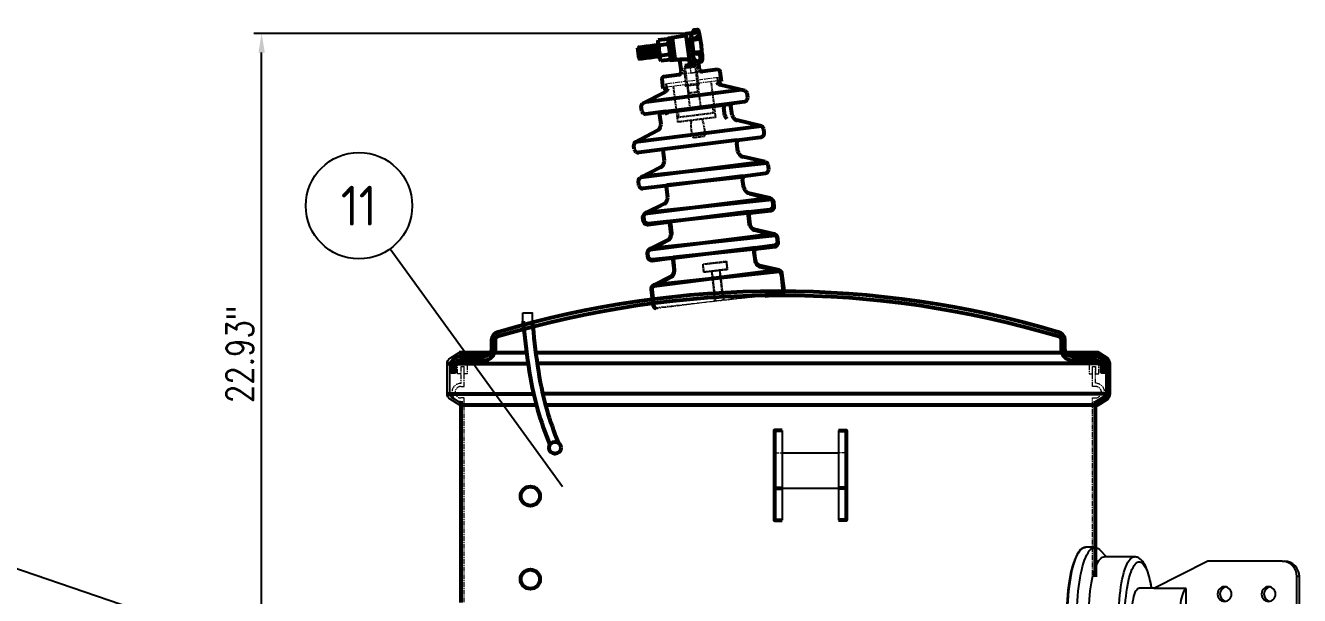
# Model space of a CAD drawing. Header units: millimetres. Extents: x 119255 to 128417, y -8474 to -5389.
# Drawn here: x 120642 to 121637, y -6642 to -6196 of the extents above; entities that cross this region are included whole.
import ezdxf
from ezdxf.enums import TextEntityAlignment as Align

# ---------------------------------------------------------------- set-up
doc = ezdxf.new("R2010")
doc.units = ezdxf.units.MM
doc.header["$LTSCALE"] = 3
doc.linetypes.add('CENTER', pattern=[2, 1.25, -0.25, 0.25, -0.25])
doc.linetypes.add('HIDDEN', pattern=[0.375, 0.25, -0.125])
for name, color, linetype in [('2', 3, 'Continuous'), ('A', 3, 'Continuous'), ('D', 11, 'HIDDEN'), ('S', 254, 'Continuous'), ('几何体', 7, 'Continuous')]:
    doc.layers.add(name, color=color, linetype=linetype)
for name, color, linetype, lineweight in [('图层1', 1, 'CENTER', 13), ('标注、文本', 3, 'Continuous', 25), ('粗实线', 4, 'Continuous', 53)]:
    doc.layers.add(name, color=color, linetype=linetype, lineweight=lineweight)
doc.styles.add('ST_WIN', font='isocp2.shx', dxfattribs={"bigfont": 'hzdxfst.shx'})
doc.styles.add('TH_GBDIM', font='romans.shx', dxfattribs={"width": 0.8, "bigfont": 'gbcbig.shx'})
doc.dimstyles.new('TH_GBDIM1', dxfattribs={"dimscale": 3, "dimtxt": 3.5, "dimasz": 2.5, "dimexe": 2, "dimexo": 0, "dimgap": 1.5, "dimtad": 1, "dimdec": 1, "dimzin": 0, "dimdsep": 46, "dimtxsty": 'TH_GBDIM', "dimcen": 2.5, "dimclrd": 3, "dimclre": 256, "dimclrt": 2, "dimadec": 0, "dimazin": 0, "dimtfac": 0.714286, "dimtdec": 1, "dimtmove": 0, "dimatfit": 3, "dimfxl": 1, "dimtzin": 0, "dimlwd": -1, "dimlwe": -1, "dimarcsym": 0})

# ---------------------------------------------------------------- blocks, each defined once
blk = doc.blocks.new('*D6')
at = {"layer": 'Defpoints', "color": 0, "transparency": 16777216}
for p in [(120826.29, -6201.75), (121158.51, -6201.75), (120869.49, -6703.82)]:
    blk.add_point(p, dxfattribs=at)
at = {"layer": '标注、文本', "transparency": 16777216}
for p, q in [((121158.51, -6201.75), (120820.29, -6201.75)), ((120869.49, -6703.82), (120820.29, -6703.82))]:
    blk.add_line(p, q, dxfattribs=at)
at = {"layer": '标注、文本', "color": 3, "transparency": 16777216}
blk.add_line((120826.29, -6688.82), (120826.29, -6216.75), dxfattribs=at)
for points in [[(120823.79, -6216.75), (120828.79, -6216.75), (120826.29, -6201.75)], [(120823.79, -6688.82), (120828.79, -6688.82), (120826.29, -6703.82)]]:
    blk.add_solid(points, dxfattribs=at)
at = {"layer": '标注、文本', "color": 2, "transparency": 16777216, "insert": (120809.29, -6452.79), "char_height": 21, "width": 172.582, "attachment_point": 5, "rotation": 90, "style": 'TH_GBDIM'}
blk.add_mtext('22.93"', dxfattribs=at)
blk = doc.blocks.new('A$C67204ebe')
at = {"layer": 'D'}
for p, q in [((-30.99, 179.56), (-28.4, 166.43)), ((-38.76, 178.03), (-32.93, 147.35)), ((-41.31, 135.36), (-46.82, 163.25)), ((-35.6, 165), (-36.93, 164.74)), ((-34.32, 158.48), (-35.6, 165)), ((-27.65, 159.8), (-34.32, 158.48)), ((-28.4, 166.43), (-28.94, 166.32)), ((-28.94, 166.32), (-27.65, 159.8)), ((-28.4, 166.43), (-28.15, 166.47)), ((-28.15, 166.47), (-24.7, 148.97)), ((-17.89, 168.96), (-12.39, 141.06)), ((-12.39, 141.06), (-41.31, 135.36)), ((-6.94, 20.78), (-2.36, -2.41)), ((-0.79, 21.99), (3.78, -1.19))]:
    blk.add_line(p, q, dxfattribs=at)
for points in [[(-35.61, 182.6), (-39.08, 179.55), (-38.76, 178.03), (-30.99, 179.56), (-31.29, 181.08), (-30.99, 179.56), (-30.2, 179.72), (-27.61, 166.58), (-26.67, 165.95), (-37.56, 163.8), (-36.93, 164.74), (-39.52, 177.88), (-38.76, 178.03)], [(-22.59, 139.05), (-22.37, 137.92), (-20.82, 133.44), (-20.2, 130.3), (-19.94, 127.7), (-19.93, 125.57), (-28.46, 123.89), (-29.61, 126.87), (-30.41, 129.92), (-30.85, 133.57), (-30.9, 136.24), (-31.12, 137.37)]]:
    blk.add_lwpolyline(points, dxfattribs=at)
blk.add_lwpolyline([(-23.08, 147.76), (-34.11, 145.59), (-41.32, 144.16, 0.282875), (-41.88, 143.65, 0.11185), (-41.9, 143.24), (-41.12, 139.26), (-14.06, 144.6), (-14.84, 148.57, 0.414214), (-15.78, 149.2), (-23.16, 147.77)], format="xyb", dxfattribs=at)
blk.add_lwpolyline([(3.86, 29.38), (5.09, 23.15), (-12.85, 19.61), (-14.08, 25.84)], close=True, dxfattribs=at)
for centre, start, end in [((-34.4, 147.06), 281.16, 11.16), ((-23.23, 149.26), 191.16, 281.16)]:
    blk.add_arc(centre, 1.5, start, end, dxfattribs=at)
at = {"layer": '图层1'}
for p, q in [((-35.61, 182.6), (-33.98, 174.34)), ((-12.53, 172.21), (-53.05, 164.36)), ((-51.82, 162.26), (-12.89, 169.94)), ((-24.96, 176.12), (-43, 172.56)), ((-33.98, 174.34), (-24.96, 176.12)), ((-12.89, 169.94), (-13.31, 172.06)), ((-11.87, 168.87), (-12.53, 172.21)), ((-53.05, 164.36), (-52.36, 160.88)), ((-52.26, 164.52), (-51.82, 162.26)), ((36.37, 5.25), (-48.23, -11.46))]:
    blk.add_line(p, q, dxfattribs=at)
at = {"layer": '粗实线', "ltscale": 2}
for p, q in [((-53.93, 199.56), (-61.14, 198.14)), ((-39.91, 203.86), (-36.14, 185.3)), ((-76.9, 191.06), (-75.29, 182.87)), ((-76.38, 190.71), (-74.14, 183.42)), ((-75.75, 191.61), (-73.23, 182.82)), ((-74.86, 191), (-72.61, 183.76)), ((-74.23, 191.94), (-71.67, 183.13)), ((-73.29, 191.31), (-71.09, 184.06)), ((-72.73, 192.21), (-70.14, 183.43)), ((-71.77, 191.61), (-69.52, 184.37)), ((-71.14, 192.55), (-68.58, 183.74)), ((-70.2, 191.92), (-68, 184.67)), ((-69.61, 192.85), (-66.96, 184.1)), ((-68.68, 192.22), (-66.45, 184.97)), ((-68.05, 193.16), (-65.49, 184.35)), ((-67.11, 192.53), (-64.91, 185.28)), ((-66.49, 193.43), (-63.96, 184.65)), ((-65.59, 192.83), (-63.35, 185.59)), ((-64.96, 193.77), (-62.41, 184.96)), ((-61.83, 185.89), (-64.02, 193.14)), ((-63.44, 194.07), (-60.89, 185.26)), ((-62.5, 193.44), (-60.26, 186.19)), ((-61.84, 194.39), (-59.32, 185.57)), ((-61.14, 198.14), (-61.32, 196.48)), ((-61.32, 196.48), (-60.35, 194.17)), ((-53.15, 195.59), (-60.35, 194.17)), ((-52.1, 192.85), (-49.34, 191)), ((-34.52, 194.1), (-33.22, 187.51)), ((-51.57, 187.6), (-58.78, 186.18)), ((-50.79, 183.63), (-57.99, 182.21)), ((-42.15, 178.56), (-42.47, 180.19)), ((-36.14, 185.3), (-35.73, 184.51)), ((-33.22, 187.51), (-33.53, 189.07)), ((-33.53, 189.07), (-33.53, 189.07)), ((-27.36, 177.68), (-28.08, 181.33)), ((-54.86, 170.22), (-43, 172.56)), ((-41.43, 174.91), (-42.15, 178.56)), ((-13.15, 178.45), (-25.01, 176.11)), ((-13.13, 168.62), (-9.71, 169.3)), ((-9.71, 169.3), (-11.27, 177.19)), ((6.57, 163.9), (-67.58, 149.27)), ((-54.57, 160.45), (-56.12, 168.34)), ((-51.15, 161.12), (-54.57, 160.45)), ((9.26, 163.47), (-10.62, 166.67)), ((11.67, 158.24), (10.9, 161.9)), ((-69.91, 147.85), (-52.73, 158.37)), ((-0.95, 152.14), (-57.13, 141.03)), ((-51.36, 142.9), (-5.91, 151.86)), ((-6.01, 151.84), (9.47, 154.95)), ((0.51, 143.67), (-0.94, 150.67)), ((-70.15, 142.09), (-70.82, 145.78)), ((-51.36, 142.9), (-66.86, 139.89)), ((-54.44, 132.83), (-55.75, 139.85)), ((-5.1, 143.03), (-6.37, 149)), ((24.04, 136.7), (4.36, 139.95)), ((24.04, 136.7), (-73.56, 117.45)), ((26.48, 131.59), (25.93, 134.37)), ((-73.56, 117.45), (-56.58, 127.93)), ((5.63, 124.46), (-52.16, 113.03)), ((5.63, 124.46), (23.91, 128.07)), ((7.02, 115.62), (5.64, 122.07)), ((-73.87, 111.79), (-74.42, 114.58)), ((-51.87, 113.12), (-70.16, 109.51)), ((-49.8, 104.41), (-50.98, 110.9)), ((28.79, 109.01), (11.4, 111.75)), ((28.79, 109.01), (-67.44, 90.03)), ((12.21, 96.78), (29.76, 100.27)), ((31.96, 103.53), (31.19, 107.2)), ((-67.44, 90.03), (-52.38, 99.16)), ((12.21, 96.78), (-47.37, 85.01)), ((13.53, 87.51), (12.14, 94.02)), ((-68.29, 83.75), (-68.96, 87.44)), ((-47.45, 85.01), (-65.01, 81.57)), ((34.68, 80.97), (-62.23, 61.85)), ((-45.15, 75.94), (-46.34, 82.48)), ((18.8, 69.05), (-42.23, 56.98)), ((39.81, 53.18), (-56.42, 34.19)), ((26.11, 41.5), (-37.46, 28.96)), ((45.69, 25.18), (-51.23, 6.06))]:
    blk.add_line(p, q, dxfattribs=at)
for points in [[(-50.98, 200.6), (-53.53, 200.1), (-50.21, 183.29), (-47.67, 183.84)], [(-35.73, 183.19), (-35.61, 182.6), (-31.29, 181.08), (-39.08, 179.55)]]:
    blk.add_lwpolyline(points, dxfattribs=at)
for points in [[(-42.47, 180.19), (-42.92, 182.48, 0.216454), (-43.8, 183.71, 0.14676), (-45.27, 184.06), (-47.08, 183.7, -0.216222), (-47.67, 183.84, -0.128385), (-48.01, 184.28), (-51.13, 200.07, -0.236321), (-50.98, 200.6, -0.137645), (-50.38, 200.99), (-40.48, 203.39, 0.118082), (-40.15, 203.56, 0.239241), (-39.88, 204.22, -0.185592), (-39.72, 204.74, -0.149289), (-39.28, 205.05), (-33.83, 206.13), (-34.12, 207.55, -0.162586), (-34.07, 207.86, -0.235181), (-33.63, 208.2), (-31.33, 208.66, -0.193012), (-30.8, 208.56, -0.216479), (-30.65, 208.33), (-29.5, 205.05), (-28.8, 202.54, -0.305966), (-29.2, 201.34, -0.211517), (-30.09, 201.12), (-33.79, 200.23, 0.124352), (-34.88, 199.66), (-33.31, 191.05, 0.232484), (-32.32, 189.92, 0.137631), (-31.19, 189.64), (-29.76, 189.87, -0.226514), (-28.41, 189.47, -0.129294), (-27.38, 185.8)], [(-50.38, 200.99), (-50.32, 200.7), (-50.34, 200.22), (-47.22, 184.39), (-47.04, 184.01), (-46.18, 183.88, -0.005437), (-42.81, 184.49, -0.020315), (-39, 184.79, -0.072791), (-37.05, 184.71, -0.141507), (-36.21, 184.11, -0.078582), (-35.73, 183.19, -0.389074)], [(-34.52, 194.1), (-35.72, 200.18), (-35.82, 200.69, -0.078909), (-35.85, 201.65, -0.002455), (-35.74, 202.57, -0.104269), (-35.26, 203.94, -0.067748), (-33.77, 205.78, -0.137062), (-32.75, 206.31, -0.250439), (-31.86, 206.06, -0.064304), (-31.28, 205.33, -0.207145), (-30.96, 202.9, -0.182921), (-31.64, 201.97, -0.000416), (-33.21, 201.56, 0.26878), (-34.88, 199.66, 0.499102)], [(-33.87, 190.8), (-33.22, 187.51, 0.188465), (-31.55, 184.9, 0.125485), (-29.48, 184.07, 0.148052), (-27.95, 184.32, 0.261104), (-27.38, 185.8, 0.829827)], [(-32.94, 190.51), (-27.99, 191.49, -0.202073), (-26.98, 191.28, -0.189452), (-26.41, 190.43, -0.036985), (-25.98, 184.14, 0.140434)], [(-28.08, 181.33), (-28.43, 183.38), (-26.28, 183.83, 0.076742), (-26.14, 183.88, 0.221032), (-25.98, 184.14, 59.233366)], [(23.87, 55.74, -0.200811), (21.55, 57.18, -0.016019), (20.03, 59.46), (18.59, 66.49, -0.126731), (18.66, 67.77, 0.095852), (18.8, 69.05), (34.93, 72.23, 0.198563), (36.97, 73.59, 0.178497), (37.47, 75.63), (36.81, 78.94, 0.197282), (35.98, 80.2, 0.032544), (34.68, 80.97), (17.37, 83.79)], [(-42.65, 42.61, 0.200811), (-41.05, 44.83, 0.016019), (-40.51, 47.52), (-41.85, 54.56, 0.126731), (-42.4, 55.73, -0.095852), (-43.02, 56.85), (-59.14, 53.67, -0.198563), (-61.55, 54.15, -0.178497), (-62.78, 55.86), (-63.44, 59.17, -0.197282), (-63.14, 60.65, -0.032544), (-62.23, 61.85), (-47.29, 71.04)], [(36.37, 5.25), (49.57, 7.83, 0.264751), (50.38, 8.52, 0.085218), (50.55, 9.55), (47.95, 22.75, 0.130917), (47.27, 24.14, 0.137977), (45.69, 25.18), (30.37, 27.68, -0.196911), (28.04, 29.12, -0.024375), (26.53, 31.41), (25.15, 37.91, -0.086896), (25.08, 39.65, -0.031016), (25.43, 41.38), (40.77, 44.43, 0.221746), (42.45, 45.66, 0.093612), (43, 47.34), (42.32, 51.03, 0.224627), (41.2, 52.59, 0.05176), (39.81, 53.18), (23.87, 55.74)], [(-48.23, -11.46), (-48.23, -11.46, -0.264751), (-49.24, -11.13, -0.085218), (-49.79, -10.25), (-52.4, 2.95, -0.130917), (-52.3, 4.5, -0.137977), (-51.23, 6.06), (-38.01, 14.19, 0.196911), (-36.4, 16.41, 0.024375), (-35.87, 19.1), (-37.06, 25.64, 0.086896), (-37.66, 27.27, 0.031016), (-38.64, 28.74), (-53.99, 25.73, -0.221746), (-56.01, 26.24, -0.093612), (-57.16, 27.58), (-57.93, 31.25, -0.224627), (-57.48, 33.12, -0.05176), (-56.42, 34.19), (-42.65, 42.61)]]:
    blk.add_lwpolyline(points, format="xyb", dxfattribs=at)
for centre, radius, start, end in [((-57.31, 196.83), 4.34, 343.39929, 38.92071), ((-34.43, 201.61), 1.52, 294.65341, 2.43311), ((-80.87, 185.97), 54.64, 4.67536, 17.64464), ((-56.97, 196.9), 4.35, 163.43129, 218.88871), ((-43.52, 193.34), 16.85, 177.17429, 205.14571), ((-68.38, 188.44), 16.83, 357.15819, 25.16181), ((-31.82, 189.41), 1.26, 14.65534, 93.80155), ((-54.61, 184.94), 4.35, 163.43129, 218.88871), ((-54.95, 184.87), 4.34, 343.3994, 38.92053), ((-54.64, 168.63), 1.51, 143.24069, 191.16), ((-54.36, 168.42), 1.86, 105.78924, 143.24069), ((-43.35, 174.35), 1.82, 281.16, 330.05544), ((-44.05, 174.75), 2.63, 330.05544, 3.41055), ((-24.87, 178.53), 2.63, 198.90945, 232.26456), ((-25.36, 177.9), 1.82, 232.26456, 281.16), ((-12.93, 176.6), 1.86, 59.07931, 96.53076), ((-12.75, 176.9), 1.51, 11.16, 59.07931), ((-54.15, 161.06), 3, 323.501, 1.22705), ((-10.33, 169.7), 3, 201.09295, 238.819), ((-10.06, 170.15), 3.52, 238.819, 260.83793), ((12.16, 166.3), 4.06, 224.35382, 242.44853), ((9.74, 161.66), 1.18, 11.92549, 62.44853), ((-54.57, 161.37), 3.52, 301.48207, 323.501), ((-2.3, 149.87), 4.16, 154.93182, 192.04407), ((-6.61, 151.88), 0.599, 334.93182, 356.47929), ((2.36, 151.44), 3.38, 168.10436, 184.7855), ((3.08, 151.5), 4.11, 184.7855, 191.76167), ((8.97, 157.44), 2.54, 281.34168, 330.43717), ((7.85, 158.07), 3.83, 330.43717, 2.42947), ((-69.66, 145.99), 1.18, 139.87147, 190.39451), ((-73.67, 149.37), 4.06, 319.87147, 337.96618), ((-66.55, 143.4), 3.83, 199.89053, 231.88283), ((-67.34, 142.38), 2.54, 231.88283, 280.97832), ((-59.1, 139.32), 3.38, 17.5345, 34.21564), ((-59.79, 139.1), 4.11, 10.55833, 17.5345), ((-50.82, 143.16), 0.599, 205.84071, 227.38818), ((-54.04, 139.66), 4.16, 10.27593, 47.38818), ((7.31, 148.91), 13.73, 205.36936, 217.4953), ((18.91, 154.01), 21.1, 209.33822, 216.79252), ((4.95, 143.57), 3.67, 216.79252, 260.6372), ((-58.51, 131.05), 3.67, 301.6828, 345.52748), ((-75.38, 135.41), 21.1, 345.52748, 352.98178), ((22.29, 133.2), 3.92, 40.98291, 63.38636), ((22.97, 133.79), 3.02, 11.16, 40.98291), ((23.29, 131.21), 3.21, 325.41084, 6.68919), ((10.75, 123.34), 5.24, 167.6316, 180.80245), ((11.66, 123.35), 6.15, 180.80245, 192.0282), ((23.29, 131.21), 3.21, 281.16, 325.41084), ((-71.46, 115.16), 3.02, 161.33709, 191.16), ((-70.6, 114.87), 3.92, 138.93364, 161.33709), ((-70.78, 112.66), 3.21, 195.63081, 236.90916), ((-70.78, 112.66), 3.21, 236.90916, 281.16), ((-56.18, 110.13), 5.24, 21.51755, 34.6884), ((-57.03, 109.8), 6.15, 10.2918, 21.51755), ((15.3, 119.37), 9.1, 204.36994, 221.71685), ((12.15, 116.56), 4.88, 221.71685, 261.07914), ((-54.91, 103.33), 4.88, 301.24086, 340.60315), ((-58.89, 104.73), 9.1, 340.60315, 357.95006), ((31.23, 113.62), 5.21, 242.13656, 254.88595), ((29.25, 102.79), 2.58, 281.24066, 329.31778), ((29.39, 106.82), 1.84, 11.92084, 74.88595), ((28.39, 103.31), 3.59, 329.31778, 3.52725), ((-71.44, 93.37), 5.21, 307.43405, 320.18344), ((20.37, 95.02), 8.34, 167.83627, 177.61383), ((17.44, 95.14), 5.41, 177.61383, 192.02578), ((-67.16, 87.77), 1.84, 127.43405, 190.39916), ((-64.89, 84.91), 3.59, 198.79275, 233.00222), ((-65.5, 84.1), 2.58, 233.00222, 281.07934), ((-54.33, 80.29), 8.34, 24.70617, 34.48373), ((-51.66, 81.51), 5.41, 10.29422, 24.70617), ((113.9, 153.71), 120.23, 213.40703, 214.70948), ((17.93, 87.24), 3.49, 214.70948, 260.73725), ((-49.12, 74.01), 3.49, 301.58275, 347.61052), ((-163.14, 99.06), 120.23, 347.61052, 348.91297)]:
    blk.add_arc(centre, radius, start, end, dxfattribs=at)
for points in [[(-60.35, 194.17), (-61, 193.98), (-61.87, 194.38), (-62.5, 193.44), (-63.44, 194.07), (-64.02, 193.14), (-64.96, 193.77), (-65.59, 192.83), (-66.55, 193.43), (-67.11, 192.53), (-68.05, 193.16), (-68.68, 192.22), (-69.62, 192.85), (-70.2, 191.92), (-71.14, 192.55), (-71.77, 191.61), (-72.73, 192.21), (-73.29, 191.31), (-74.23, 191.94), (-74.86, 191), (-75.81, 191.6), (-76.38, 190.71), (-76.9, 191.06)], [(-58.8, 186.09), (-59.32, 185.57), (-60.26, 186.19), (-60.89, 185.26), (-61.83, 185.89), (-62.41, 184.96), (-63.35, 185.59), (-63.98, 184.65), (-64.91, 185.28), (-65.49, 184.35), (-66.43, 184.98), (-67.06, 184.04), (-68, 184.67), (-68.58, 183.74), (-69.52, 184.37), (-70.15, 183.43), (-71.11, 184.03), (-71.67, 183.13), (-72.61, 183.76), (-73.24, 182.82), (-74.2, 183.42), (-74.79, 182.54), (-75.29, 182.87)], [(-35.73, 184.51), (-34.2, 183.95), (-31.81, 183.71), (-30.19, 183.77), (-28.61, 184.03)]]:
    blk.add_spline(points, degree=3, dxfattribs=at)
blk = doc.blocks.new('A$Cce4753cb')
at = {"layer": '几何体'}
for p, q in [((21.97, 60.25), (14.64, 60.25)), ((14.64, 60.25), (14.69, 60.25)), ((30.88, 52.74), (25.75, 58.26)), ((52.74, 52.74), (29.23, 52.74)), ((110.16, 49.38), (68.07, 28.03)), ((168.11, 49.38), (110.16, 49.38)), ((168.11, 49.38), (170.08, 49.38)), ((181.67, 37.38), (179.7, 37.38)), ((179.7, -25.67), (179.7, 37.38)), ((181.67, -25.67), (181.67, 37.38)), ((68.71, 28.35), (56.51, 28.35)), ((93.13, 28.03), (68.07, 28.03)), ((93.13, -16.31), (93.13, 28.03)), ((56.51, -16.64), (68.71, -16.64)), ((68.07, -16.31), (110.16, -37.67)), ((68.07, -16.31), (93.13, -16.31)), ((179.7, -25.67), (181.67, -25.67)), ((110.16, -37.67), (168.11, -37.67)), ((170.08, -37.67), (168.11, -37.67)), ((14.64, -48.54), (21.97, -48.54)), ((25.75, -46.55), (30.88, -41.03)), ((29.23, -41.03), (52.74, -41.03)), ((22.09, -171.75), (22.09, -146.15)), ((22.09, -146.15), (62.09, -146.15)), ((62.09, -146.15), (62.09, -171.75)), ((62.09, -171.75), (22.09, -171.75))]:
    blk.add_line(p, q, dxfattribs=at)
at = {"layer": '几何体', "flags": 128}
for points in [[(14.64, -48.54), (13.63, -48.4), (12.62, -47.97), (11.62, -47.27), (10.63, -46.28), (9.67, -45.03), (8.73, -43.51), (7.83, -41.73), (6.95, -39.71), (6.12, -37.45), (5.34, -34.96), (4.6, -32.26), (3.91, -29.36), (3.28, -26.27), (2.71, -23.02), (2.2, -19.62), (1.76, -16.09), (1.38, -12.44), (1.08, -8.7), (0.84, -4.88), (0.68, -1), (0.59, 2.91), (0.57, 6.84), (0.62, 10.76), (0.75, 14.66), (0.95, 18.51), (1.22, 22.29), (1.56, 25.99), (1.97, 29.58), (2.45, 33.05), (2.99, 36.38), (3.59, 39.55), (4.25, 42.54), (4.96, 45.35), (5.72, 47.94), (6.53, 50.32), (7.38, 52.46), (8.27, 54.37), (9.2, 56.02), (10.15, 57.4), (11.12, 58.52), (12.11, 59.37), (13.12, 59.93), (14.13, 60.22), (14.64, 60.25)], [(21.97, -48.54), (20.96, -48.4), (19.95, -47.97), (18.95, -47.27), (17.96, -46.28), (17, -45.03), (16.06, -43.51), (15.16, -41.73), (14.28, -39.71), (13.45, -37.45), (12.67, -34.96), (11.93, -32.26), (11.24, -29.36), (10.61, -26.27), (10.04, -23.02), (9.54, -19.62), (9.09, -16.09), (8.72, -12.44), (8.41, -8.7), (8.17, -4.88), (8.01, -1), (7.92, 2.91), (7.9, 6.84), (7.95, 10.76), (8.08, 14.66), (8.28, 18.51), (8.55, 22.29), (8.89, 25.99), (9.31, 29.58), (9.78, 33.05), (10.32, 36.38), (10.92, 39.55), (11.58, 42.54), (12.29, 45.35), (13.05, 47.94), (13.86, 50.32), (14.72, 52.46), (15.6, 54.37), (16.53, 56.02), (17.48, 57.4), (18.45, 58.52), (19.45, 59.37), (20.45, 59.93), (21.47, 60.22), (22.48, 60.22), (23.5, 59.93), (24.5, 59.37), (25.49, 58.52), (25.75, 58.26)], [(29.23, -41.03), (28.29, -40.89), (27.35, -40.47), (26.43, -39.76), (25.52, -38.79), (24.64, -37.55), (23.78, -36.04), (22.96, -34.28), (22.17, -32.29), (21.43, -30.06), (20.73, -27.62), (20.08, -24.97), (19.49, -22.14), (18.96, -19.14), (18.49, -15.99), (18.08, -12.71), (17.75, -9.32), (17.48, -5.84), (17.28, -2.28), (17.15, 1.32), (17.09, 4.95), (17.11, 8.58), (17.2, 12.2), (17.37, 15.78), (17.6, 19.3), (17.91, 22.74), (18.28, 26.08), (18.72, 29.3), (19.22, 32.38), (19.78, 35.29), (20.4, 38.03), (21.07, 40.58), (21.79, 42.91), (22.56, 45.03), (23.36, 46.91), (24.21, 48.54), (25.08, 49.91), (25.97, 51.02), (26.89, 51.86), (27.82, 52.42), (28.76, 52.71), (29.23, 52.74)], [(52.74, -41.03), (51.8, -40.89), (50.86, -40.47), (49.94, -39.76), (49.03, -38.79), (48.15, -37.55), (47.29, -36.04), (46.47, -34.28), (45.68, -32.29), (44.94, -30.06), (44.24, -27.62), (43.59, -24.97), (43, -22.14), (42.47, -19.14), (42, -15.99), (41.59, -12.71), (41.25, -9.32), (40.98, -5.84), (40.79, -2.28), (40.66, 1.32), (40.6, 4.95), (40.62, 8.58), (40.71, 12.2), (40.88, 15.78), (41.11, 19.3), (41.42, 22.74), (41.79, 26.08), (42.23, 29.3), (42.73, 32.38), (43.29, 35.29), (43.91, 38.03), (44.58, 40.58), (45.3, 42.91), (46.07, 45.03), (46.87, 46.91), (47.71, 48.54), (48.59, 49.91), (49.48, 51.02), (50.4, 51.86), (51.33, 52.42), (52.27, 52.71), (52.73, 52.74)], [(4.62, -34.35), (4.53, -34.02), (3.8, -31.31), (3.12, -28.4), (2.5, -25.3), (1.95, -22.04), (1.45, -18.63), (1.02, -15.09), (0.66, -11.43), (0.37, -7.69), (0.15, -3.87), (0, 0), (-0.07, 3.9), (-0.07, 7.81), (0, 11.71), (0.15, 15.58), (0.37, 19.4), (0.66, 23.15), (1.02, 26.8), (1.45, 30.34), (1.95, 33.75), (2.5, 37.01), (3.12, 40.11), (3.8, 43.02), (4.53, 45.74), (5.04, 47.44)], [(56.51, -37.13), (55.6, -36.98), (54.7, -36.55), (53.81, -35.84), (52.94, -34.86), (52.09, -33.6), (51.27, -32.08), (50.49, -30.3), (49.75, -28.29), (49.05, -26.05), (48.4, -23.59), (47.81, -20.94), (47.27, -18.11), (46.8, -15.13), (46.39, -12), (46.04, -8.75), (45.77, -5.41), (45.57, -1.99), (45.44, 1.48), (45.38, 4.98), (45.4, 8.49), (45.49, 11.97), (45.66, 15.42), (45.9, 18.8), (46.21, 22.1), (46.58, 25.29), (47.03, 28.35), (47.53, 31.26), (48.1, 34), (48.72, 36.56), (49.39, 38.91), (50.11, 41.04), (50.88, 42.93), (51.68, 44.58), (52.51, 45.97), (53.37, 47.1), (54.25, 47.95), (55.15, 48.52), (56.05, 48.8), (56.96, 48.8), (57.86, 48.52), (58.76, 47.95), (59.64, 47.1), (60.5, 45.97), (61.33, 44.58), (62.13, 42.93), (62.9, 41.04), (63.62, 38.91), (64.29, 36.56), (64.91, 34), (65.48, 31.26), (65.98, 28.35), (65.99, 28.35)], [(56.51, -16.64), (55.85, -16.5), (55.21, -16.07), (54.58, -15.37), (53.98, -14.41), (53.41, -13.19), (52.88, -11.73), (52.39, -10.05), (51.95, -8.17), (51.58, -6.11), (51.26, -3.9), (51.01, -1.57), (50.83, 0.85), (50.72, 3.34), (50.68, 5.86), (50.72, 8.38), (50.83, 10.86), (51.01, 13.29), (51.26, 15.62), (51.58, 17.82), (51.95, 19.88), (52.39, 21.76), (52.88, 23.44), (53.41, 24.9), (53.98, 26.12), (54.58, 27.09), (55.21, 27.79), (55.85, 28.21), (56.51, 28.35)], [(93.13, -16.31), (92.5, -15.75), (91.88, -14.91), (91.29, -13.82), (90.74, -12.48), (90.23, -10.9), (89.77, -9.12), (89.37, -7.15), (89.02, -5.01), (88.74, -2.74), (88.52, -0.36), (88.38, 2.09), (88.3, 4.6), (88.3, 7.12), (88.38, 9.62), (88.52, 12.08), (88.74, 14.46), (89.02, 16.73), (89.37, 18.86), (89.77, 20.83), (90.23, 22.62), (90.74, 24.19), (91.29, 25.53), (91.88, 26.63), (92.5, 27.46), (93.13, 28.03)], [(128.74, 23.66), (128.6, 24.93), (128.2, 26.14), (127.54, 27.22), (126.66, 28.13), (125.61, 28.81), (124.45, 29.23), (123.22, 29.38), (121.99, 29.23), (120.82, 28.81), (119.77, 28.13), (118.9, 27.22), (118.24, 26.14), (117.83, 24.93), (117.69, 23.66), (117.83, 22.38), (118.24, 21.17), (118.9, 20.09), (119.77, 19.18), (120.82, 18.5), (121.99, 18.08), (123.22, 17.94), (124.45, 18.08), (125.61, 18.5), (126.66, 19.18), (127.54, 20.09), (128.2, 21.17), (128.6, 22.38), (128.74, 23.66)], [(163.13, 23.66), (162.99, 24.93), (162.58, 26.14), (161.92, 27.22), (161.05, 28.13), (160, 28.81), (158.83, 29.23), (157.6, 29.38), (156.37, 29.23), (155.21, 28.81), (154.16, 28.13), (153.28, 27.22), (152.63, 26.14), (152.22, 24.93), (152.08, 23.66), (152.22, 22.38), (152.63, 21.17), (153.28, 20.09), (154.16, 19.18), (155.21, 18.5), (156.37, 18.08), (157.6, 17.94), (158.83, 18.08), (160, 18.5), (161.05, 19.18), (161.92, 20.09), (162.58, 21.17), (162.99, 22.38), (163.13, 23.66)], [(128.74, -11.94), (128.6, -10.67), (128.2, -9.46), (127.54, -8.38), (126.66, -7.47), (125.61, -6.79), (124.45, -6.37), (123.22, -6.22), (121.99, -6.37), (120.82, -6.79), (119.77, -7.47), (118.9, -8.38), (118.24, -9.46), (117.83, -10.67), (117.69, -11.94), (117.83, -13.22), (118.24, -14.43), (118.9, -15.51), (119.77, -16.42), (120.82, -17.1), (121.99, -17.52), (123.22, -17.66), (124.45, -17.52), (125.61, -17.1), (126.66, -16.42), (127.54, -15.51), (128.2, -14.43), (128.6, -13.22), (128.74, -11.94)], [(163.13, -11.94), (162.99, -10.67), (162.58, -9.46), (161.92, -8.38), (161.05, -7.47), (160, -6.79), (158.83, -6.37), (157.6, -6.22), (156.37, -6.37), (155.21, -6.79), (154.16, -7.47), (153.28, -8.38), (152.63, -9.46), (152.22, -10.67), (152.08, -11.94), (152.22, -13.22), (152.63, -14.43), (153.28, -15.51), (154.16, -16.42), (155.21, -17.1), (156.37, -17.52), (157.6, -17.66), (158.83, -17.52), (160, -17.1), (161.05, -16.42), (161.92, -15.51), (162.58, -14.43), (162.99, -13.22), (163.13, -11.94)], [(65.99, -16.64), (65.74, -18.11), (65.2, -20.94), (64.61, -23.59), (63.96, -26.05), (63.26, -28.29), (62.52, -30.3), (61.74, -32.08), (60.92, -33.6), (60.07, -34.86), (59.2, -35.84), (58.31, -36.55), (57.41, -36.98), (56.51, -37.13)]]:
    blk.add_lwpolyline(points, dxfattribs=at)
at = {"layer": '几何体'}
blk.add_circle((46.89, -158.95), 5.6, dxfattribs=at)
for centre, radius, start, end in [((167.91, 37.58), 11.8, 359.02424, 88.98981), ((169.87, 37.58), 11.8, 359.02424, 88.98981), ((125.37, 23.66), 5.75, 101.71697, 258.28303), ((159.76, 23.66), 5.75, 101.71698, 258.28302), ((125.37, -11.94), 5.75, 101.71698, 258.28302), ((159.76, -11.94), 5.75, 101.71697, 258.28303), ((156.26, -17.85), 3.11, 58.41979, 115.45645), ((154.87, -21.83), 7.29, 42.01688, 65.44873), ((167.91, -25.87), 11.8, 271.01019, 0.97576), ((169.87, -25.87), 11.8, 271.01019, 0.97576), ((21.56, -43.18), 5.38, 274.44601, 321.15743), ((46.63, -164.47), 3.9, 16.73084, 157.90927)]:
    blk.add_arc(centre, radius, start, end, dxfattribs=at)
for points, knots in [([(14.7, 60.22), (14.46, 60.23), (13.86, 60.23), (12.92, 59.95), (11.9, 59.44), (10.9, 58.67), (9.91, 57.65), (8.95, 56.37), (8.02, 54.86), (7.13, 53.11), (6.28, 51.14), (5.61, 49.37), (5.24, 48.18), (5.11, 47.78)], [0, 0, 0, 0, 0.062383, 0.153286, 0.245495, 0.341205, 0.44059, 0.542253, 0.644669, 0.746886, 0.848723, 0.950195, 1, 1, 1, 1]), ([(66.16, 28.35), (66.15, 28.43), (66, 29.52), (65.65, 31.49), (65.1, 34.25), (64.49, 36.85), (63.82, 39.31), (63.09, 41.6), (62.29, 43.74), (61.41, 45.7), (60.43, 47.49), (59.39, 49.02), (58.29, 50.27), (57.18, 51.23), (56.04, 51.95), (54.84, 52.44), (53.73, 52.72), (53.02, 52.71), (52.73, 52.71)], [0, 0, 0, 0, 0.005862, 0.077937, 0.150295, 0.223027, 0.296252, 0.370137, 0.444906, 0.520857, 0.598321, 0.6774, 0.745974, 0.807589, 0.863477, 0.915557, 0.965524, 1, 1, 1, 1]), ([(52.74, -41.03), (53.09, -41.01), (53.87, -40.98), (55.06, -40.66), (56.24, -40.13), (57.35, -39.39), (58.41, -38.43), (59.44, -37.23), (60.44, -35.75), (61.4, -34), (62.3, -32), (63.12, -29.82), (63.86, -27.47), (64.54, -24.97), (65.15, -22.32), (65.7, -19.56), (66.01, -17.6), (66.16, -16.64)], [0, 0, 0, 0, 0.04188, 0.093619, 0.146131, 0.201347, 0.261232, 0.327502, 0.400493, 0.477853, 0.555733, 0.632331, 0.707621, 0.781872, 0.855347, 0.928247, 1, 1, 1, 1]), ([(4.67, -34.66), (4.71, -34.79), (4.98, -35.76), (5.53, -37.4), (6.33, -39.56), (7.18, -41.49), (8.07, -43.22), (9, -44.73), (9.97, -46.01), (10.99, -47.04), (12.06, -47.83), (13.16, -48.34), (14.03, -48.52), (14.52, -48.53), (14.64, -48.54)], [0, 0, 0, 0, 0.014138, 0.109786, 0.205628, 0.301721, 0.39813, 0.494922, 0.592116, 0.68953, 0.786183, 0.880388, 0.970678, 1, 1, 1, 1]), ([(139.01, -37.67), (137.9, -39.31), (135.52, -42.82), (131.95, -48.16), (128.46, -53.41), (125.35, -58.13), (122.57, -62.36), (120.07, -66.2), (117.78, -69.71), (115.68, -72.92), (113.78, -75.83), (111.97, -78.62), (110.09, -81.51), (107.98, -84.75), (105.59, -88.41), (102.93, -92.49), (99.63, -97.54), (95.92, -103.17), (92.06, -108.98), (88.61, -114.13), (85.31, -118.98), (82.04, -123.73), (78.68, -128.53), (75.31, -133.22), (72.44, -137.1), (70.13, -140.14), (68.38, -142.39), (66.68, -144.53), (64.89, -146.71), (63.34, -148.55), (62.4, -149.61), (62.09, -149.96)], [0, 0, 0, 0, 0.039131, 0.083797, 0.124013, 0.159908, 0.191608, 0.220499, 0.247191, 0.271694, 0.294011, 0.314205, 0.335869, 0.361088, 0.389877, 0.422257, 0.458228, 0.512047, 0.561495, 0.606517, 0.647492, 0.693412, 0.740527, 0.789102, 0.839208, 0.868849, 0.895472, 0.921354, 0.950705, 0.983521, 1, 1, 1, 1]), ([(62.09, -161.5), (62.6, -161.01), (63.7, -159.97), (65.51, -158.11), (67.38, -156.07), (69.27, -153.92), (71.03, -151.84), (72.69, -149.82), (74.15, -147.99), (75.38, -146.42), (76.43, -145.06), (77.43, -143.75), (78.61, -142.19), (80.13, -140.15), (82.02, -137.58), (84.18, -134.58), (86.49, -131.33), (88.79, -128.03), (91.01, -124.81), (93.62, -120.99), (96.63, -116.54), (100.12, -111.31), (103.68, -105.93), (106.88, -101.06), (109.71, -96.75), (112.1, -93.08), (114.43, -89.5), (116.54, -86.27), (118.36, -83.47), (120.1, -80.79), (122.31, -77.4), (125.09, -73.13), (128.35, -68.14), (131.65, -63.12), (134.83, -58.3), (137.5, -54.26), (139.68, -51), (141.48, -48.3), (143.53, -45.26), (145.79, -41.92), (147.58, -39.29), (148.53, -37.91), (148.7, -37.67)], [0, 0, 0, 0, 0.024066, 0.05176, 0.082696, 0.108032, 0.1342, 0.157458, 0.177445, 0.194156, 0.20759, 0.219431, 0.234017, 0.254319, 0.278494, 0.306536, 0.335894, 0.36383, 0.39034, 0.415423, 0.455877, 0.49455, 0.53396, 0.574555, 0.599238, 0.625109, 0.650983, 0.673106, 0.691217, 0.707871, 0.727297, 0.759244, 0.793416, 0.82675, 0.859185, 0.889795, 0.907888, 0.925186, 0.94485, 0.970247, 0.99478, 1, 1, 1, 1]), ([(52.6, -158.99), (52.55, -159.03), (52.21, -159.27), (51.57, -159.67), (50.74, -160.15), (49.99, -160.52), (49.32, -160.8), (48.7, -160.97), (48.3, -160.88), (48.09, -160.83)], [0, 0, 0, 0, 0.017269, 0.124186, 0.249992, 0.400397, 0.575334, 0.774966, 1, 1, 1, 1])]:
    blk.add_open_spline(points, degree=3, knots=knots, dxfattribs=at)

msp = doc.modelspace()

# ---------------------------------------------------------------- linework, layer by layer
at = {"layer": '2', "linetype": 'Continuous'}
msp.add_lwpolyline([(120981.66, -6453.16), (120974.57, -6457.59, 0.258618), (120973.16, -6460.14), (120973.16, -6483.69, 0.258618), (120974.57, -6486.23), (120981.66, -6490.66), (120980.6, -6492.36), (120973.51, -6487.93, -0.258618), (120971.16, -6483.69), (120971.16, -6460.14, -0.258618), (120973.51, -6455.9), (120980.6, -6451.47)], format="xyb", close=True, dxfattribs=at)
at = {"layer": 'A'}
msp.add_circle((120902.38, -6336.55), 41.58, dxfattribs=at)
at = {"layer": 'D'}
for p, q in [((121177.86, -6387.94), (121180.4, -6411.44)), ((121184.09, -6387.27), (121186.63, -6410.77))]:
    msp.add_line(p, q, dxfattribs=at)
msp.add_lwpolyline([(121189.37, -6380.32), (121190.05, -6386.63), (121171.87, -6388.59), (121171.19, -6382.28)], close=True, dxfattribs=at)
at = {"layer": '图层1'}
for p, q in [((121219.65, -6407.19), (121133.92, -6416.47)), ((120981.95, -6462.57), (120981.95, -6475.57)), ((121477.94, -6475.48), (121477.94, -6462.48)), ((121227.05, -6529.98), (121233.05, -6529.98)), ((121283.05, -6529.98), (121277.05, -6529.98))]:
    msp.add_line(p, q, dxfattribs=at)
for points in [[(120981.95, -6462.57), (120981.95, -6468.07), (120979.45, -6468.07), (120979.45, -6461.32, -1), (120986.95, -6461.32), (120986.95, -6468.07), (120984.45, -6468.07), (120984.45, -6462.57)], [(121477.94, -6462.48), (121477.94, -6467.98), (121480.44, -6467.98), (121480.44, -6461.23, 1), (121472.94, -6461.23), (121472.94, -6467.98), (121475.44, -6467.98), (121475.44, -6462.48)]]:
    msp.add_lwpolyline(points, format="xyb", close=True, dxfattribs=at)
for points in [[(120984.44, -6646.82), (120984.44, -6486.98), (120981.94, -6486.98, -1), (120981.94, -6477.98), (120984.44, -6477.98), (120984.44, -6462.48)], [(121475.44, -6625.53), (121475.44, -6486.98), (121477.94, -6486.98, 1), (121477.94, -6477.98), (121475.44, -6477.98), (121475.44, -6462.48)]]:
    msp.add_lwpolyline(points, format="xyb", dxfattribs=at)
for centre, start, end in [((120981.95, -6482.57), 90, 270), ((121477.94, -6482.48), 270, 90)]:
    msp.add_arc(centre, 7, start, end, dxfattribs=at)
at = {"layer": '标注、文本'}
for p, q in [((120926.83, -6370.18), (121061.51, -6556.28)), ((121233.05, -6512.48), (121233.05, -6582.48)), ((121277.05, -6512.48), (121277.05, -6582.48)), ((121233.05, -6529.98), (121277.05, -6529.98)), ((121233.05, -6557.48), (121277.05, -6557.48)), ((120630.22, -6618.71), (120916.75, -6716.85))]:
    msp.add_line(p, q, dxfattribs=at)
msp.add_lwpolyline([(121030.44, -6420.34), (121037.59, -6420.34), (121037.59, -6429.06), (121030.44, -6429.06)], close=True, dxfattribs=at)
at = {"layer": '粗实线', "ltscale": 2}
for p, q in [((121221.15, -6303.16), (121123.63, -6313.68)), ((121203.56, -6313.9), (121143.18, -6320.43)), ((121224.57, -6331.61), (121126.36, -6342.21)), ((121207.71, -6342.1), (121145.87, -6348.8)), ((121227.26, -6359.74), (121129.74, -6370.27)), ((121212.59, -6370.19), (121148.17, -6377.14)), ((121230.68, -6388.15), (121132.46, -6398.75)), ((121034.49, -6460.14), (120971.16, -6460.14)), ((120980.6, -6451.47), (121033.32, -6451.47)), ((121040.46, -6451.38), (121479.3, -6451.38)), ((121488.74, -6460.05), (121041.62, -6460.05)), ((120971.16, -6483.69), (121038.73, -6483.69)), ((120981.95, -6489.57), (120981.95, -6646.91)), ((121045.86, -6483.6), (121488.74, -6483.6)), ((121477.94, -6626.99), (121477.94, -6489.48)), ((120980.59, -6492.27), (121040.84, -6492.27)), ((121047.98, -6492.27), (121479.3, -6492.27)), ((121227.05, -6557.48), (121233.05, -6557.48)), ((121283.05, -6557.48), (121277.05, -6557.48))]:
    msp.add_line(p, q, dxfattribs=at)
for points in [[(121211.6, -6355.8, -0.200811), (121209.41, -6354.16, -0.016019), (121208.1, -6351.76), (121207.28, -6344.64, -0.126731), (121207.46, -6343.36, 0.095852), (121207.71, -6342.1), (121224.06, -6340.34, 0.198563), (121226.21, -6339.17, 0.178497), (121226.88, -6337.17), (121226.52, -6333.82, 0.197282), (121225.8, -6332.49, 0.032544), (121224.57, -6331.61), (121207.57, -6327.29)], [(121144.19, -6363.08, 0.200811), (121145.98, -6361.01, 0.016019), (121146.75, -6358.38), (121146.03, -6351.25, 0.126731), (121145.59, -6350.04, -0.095852), (121145.07, -6348.86), (121128.72, -6350.63, -0.198563), (121126.37, -6349.94, -0.178497), (121125.29, -6348.13), (121124.93, -6344.78, -0.197282), (121125.35, -6343.33, -0.032544), (121126.36, -6342.21), (121142.05, -6334.36)], [(121219.65, -6407.19), (121233.03, -6405.77, 0.264751), (121233.89, -6405.15, 0.085218), (121234.16, -6404.14), (121232.72, -6390.77, 0.130917), (121232.16, -6389.32, 0.137977), (121230.68, -6388.15), (121215.64, -6384.32, -0.196911), (121213.44, -6382.69, -0.024375), (121212.13, -6380.27), (121211.32, -6373.68, -0.086896), (121211.41, -6371.93, -0.031016), (121211.91, -6370.25), (121227.45, -6368.54, 0.221746), (121229.24, -6367.46, 0.093612), (121229.93, -6365.84), (121229.57, -6362.11, 0.224627), (121228.59, -6360.45, 0.05176), (121227.26, -6359.74), (121211.61, -6355.8)], [(121133.92, -6416.47), (121133.92, -6416.47, -0.264751), (121132.94, -6416.05, -0.085218), (121132.47, -6415.12), (121131.02, -6401.74, -0.130917), (121131.26, -6400.21, -0.137977), (121132.46, -6398.75), (121146.33, -6391.8, 0.196911), (121148.14, -6389.73, 0.024375), (121148.89, -6387.1), (121148.28, -6380.48, 0.086896), (121147.82, -6378.8, 0.031016), (121146.98, -6377.25), (121131.42, -6378.91, -0.221746), (121129.45, -6378.23, -0.093612), (121128.43, -6376.79), (121127.98, -6373.07, -0.224627), (121128.59, -6371.25, -0.05176), (121129.74, -6370.27), (121144.19, -6363.08)], [(121011.16, -6435.53, 0.376656), (121005.94, -6441.48), (121005.94, -6448.48, -0.414214), (120999.94, -6454.48), (120981.44, -6454.48, 0.414214), (120974.44, -6461.48), (120974.44, -6466.48), (120977.44, -6466.48), (120977.44, -6461.48, -0.414214), (120981.44, -6457.48), (120999.94, -6457.48, 0.414214), (121008.94, -6448.48), (121008.94, -6441.48, -0.384704), (121011.64, -6438.49, -0.146644), (121448.24, -6438.49, -0.384704), (121450.94, -6441.48), (121450.94, -6448.48, 0.414214), (121459.94, -6457.48), (121478.44, -6457.48, -0.414214), (121482.44, -6461.48), (121482.44, -6466.48), (121485.44, -6466.48), (121485.44, -6461.48, 0.414214), (121478.44, -6454.48), (121459.94, -6454.48, -0.414214), (121453.94, -6448.48), (121453.94, -6441.48, 0.376656), (121448.72, -6435.53)]]:
    msp.add_lwpolyline(points, format="xyb", dxfattribs=at)
msp.add_lwpolyline([(121478.24, -6453.07), (121485.33, -6457.5, -0.258618), (121486.74, -6460.05), (121486.74, -6483.6, -0.258618), (121485.33, -6486.14), (121478.24, -6490.57), (121479.3, -6492.27), (121486.39, -6487.84, 0.258618), (121488.74, -6483.6), (121488.74, -6460.05, 0.258618), (121486.39, -6455.81), (121479.3, -6451.38)], format="xyb", close=True, dxfattribs=at)
for points in [[(121233.05, -6512.48), (121227.05, -6512.48), (121227.05, -6582.48), (121233.05, -6582.48)], [(121277.05, -6512.48), (121283.05, -6512.48), (121283.05, -6582.48), (121277.05, -6582.48)]]:
    msp.add_lwpolyline(points, dxfattribs=at)
for centre, radius in [((121055.53, -6525.96), 4.67), ((121036.29, -6563.78), 7.5), ((121036.29, -6628.78), 7.5)]:
    msp.add_circle(centre, radius, dxfattribs=at)
msp.add_arc((121229.94, -7166.2), 762.72, 73.3312, 106.6688, dxfattribs=at)
for points, knots in [([(121030.58, -6426.82), (121033.02, -6450.26), (121036.48, -6483.45), (121047.94, -6514.58), (121051.45, -6523.69)], [0, 0, 0, 0, 70.206805, 99.41478, 99.41478, 99.41478, 99.41478]), ([(121037.72, -6426.82), (121040.17, -6450.26), (121043.56, -6482.82), (121054.66, -6513.41), (121057.92, -6521.94)], [0, 0, 0, 0, 70.206805, 97.54498, 97.54498, 97.54498, 97.54498])]:
    msp.add_open_spline(points, degree=3, knots=knots, dxfattribs=at)
msp.add_open_spline([(121054.04, -6530.38), (121054.06, -6530.43), (121054.08, -6530.48), (121054.1, -6530.53)], degree=3, dxfattribs=at)

# ---------------------------------------------------------------- block references
at = {"layer": '标注、文本', "rotation": 356.0153245562407}
msp.add_blockref('A$C67204ebe', (121183.44, -6409.04), dxfattribs=at)
at = {"layer": '标注、文本'}
msp.add_blockref('A$Cce4753cb', (121455.49, -6664.07), dxfattribs=at)

# ---------------------------------------------------------------- texts
at = {"layer": 'S', "color": 7, "style": 'ST_WIN'}
msp.add_text('11', height=31.185, dxfattribs=at).set_placement((120902.21, -6336.55), align=Align.MIDDLE)

# ---------------------------------------------------------------- dimensions: what is measured, and where the dimension line sits
at = {"layer": '标注、文本'}
dim = msp.add_linear_dim(base=(120826.29, -6201.75), p1=(120869.49, -6703.82), p2=(121158.51, -6201.75), angle=90, text='22.93"', dimstyle='TH_GBDIM1', override={"dimtxt": 7, "dimasz": 5}, dxfattribs=at)
dim.commit()
dim.dimension.update_dxf_attribs({"geometry": '*D6', "text_midpoint": (120809.29, -6452.79)})

doc.saveas('drawing.dxf')
